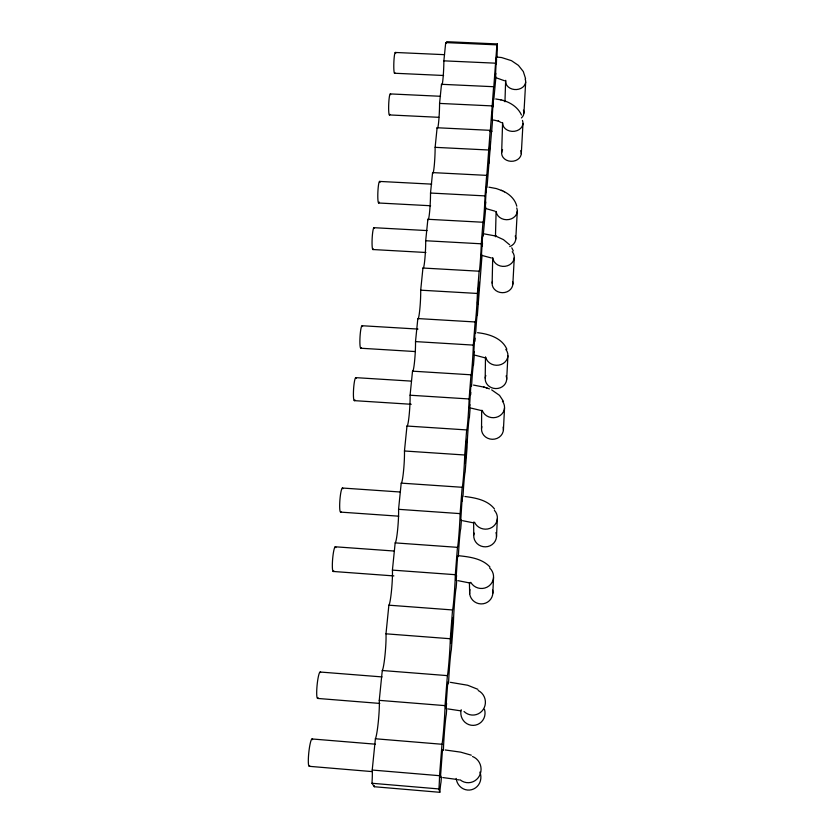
<?xml version="1.0" encoding="UTF-8"?>
<svg xmlns="http://www.w3.org/2000/svg" width="834" height="834" viewBox="0 0 834 834"><rect width="100%" height="100%" fill="white"/><g stroke="black" fill="none" stroke-linecap="round" stroke-linejoin="round"><path stroke-width="1.25" d="M447.879 684.161L447.775 682.097L445.867 708.744L446.127 707.639M481.531 428.415L481.677 410.349M482.782 235.813L482.698 233.614L495.511 235.98L503.434 239.629L509.595 244.769M485.2 378.125L485.492 356.994M493.301 100.424L493.071 106.908M496.553 58.828L496.355 64.354M492.143 283.028L492.706 257.716M497.033 57.473L497.335 43.941L446.649 41.7A15.992 1.063 -87.5 0 1 446.378 43.003M495.459 236.752L496.105 211.429M501.661 152.664L502.589 122.535M504.956 101.779L505.633 81.034M462.265 500.984L462.265 496.282L460.775 520.135M432.575 172.596A16.503 1.22 -87.2 0 0 434.201 166.206A16.503 1.22 -87.2 0 0 435.129 147.337L437.11 127.748L490.194 130.333L486.795 175.911L486.66 175.369L432.575 172.596L430.511 193.04A16.711 1.272 -87.1 0 1 429.583 212.149A16.711 1.272 -87.1 0 1 427.863 219.279L425.694 240.745A16.961 1.334 -86.9 0 1 424.756 260.083A16.961 1.334 -86.9 0 1 422.942 268.027L420.701 290.18A17.243 1.397 -86.7 0 1 419.763 309.758A17.243 1.397 -86.7 0 1 417.834 318.567L415.509 341.596A17.566 1.449 -86.5 0 1 414.561 361.424A17.566 1.449 -86.5 0 1 412.517 371.161L410.088 395.222A17.931 1.512 -86.3 0 1 409.14 415.29A17.931 1.512 -86.3 0 1 406.971 426.028L404.459 450.986A18.358 1.574 -86.1 0 1 403.51 471.314A18.358 1.574 -86.1 0 1 401.206 483.126L398.558 509.324A18.848 1.637 -85.8 0 1 397.609 529.903A18.848 1.637 -85.8 0 1 395.17 542.882L392.418 570.112A19.422 1.699 -85.6 0 1 391.469 590.952A19.422 1.699 -85.6 0 1 388.873 605.182L385.986 633.819A20.068 1.762 -85.3 0 1 385.027 654.919A20.068 1.762 -85.3 0 1 382.274 670.505L379.262 700.351A20.819 1.814 -85 0 1 378.313 721.712A20.819 1.814 -85 0 1 375.383 738.768L372.225 770.043A21.684 1.877 -84.7 0 1 371.974 783.272L374.299 786.733L439.799 792.3A20.735 0.709 -85.7 0 1 441.009 782.156L441.405 777.111M486.316 192.581L486.347 186.972L485.096 208.646L485.784 202.026M437.735 127.956A16.305 1.168 -87.3 0 0 439.57 103.416L441.499 84.297L493.624 86.715L490.309 131.053L490.194 130.333M442.083 84.807A16.138 1.115 -87.4 0 0 443.865 60.84L445.71 42.597L496.908 44.859L493.759 87.57L493.624 86.715M474.984 338.135L474.827 341.377M492.831 593.318L493.54 577.462M496.501 536.648L497.356 518.592M503.423 429.844L504.539 407.93M470.814 392.345L470.689 394.628M506.676 379.46L507.906 355.868M512.847 284.206L514.276 257.654M515.766 239.129L517.288 211.283M482.49 243.142L482.292 246.457M521.302 153.644L522.981 123.526M523.929 113.08L525.681 81.961M483.24 235.949L483.324 234.667M483.397 233.405L485.784 207.061M486.973 187.619L491.601 130.865L491.664 131.532L489.537 131.428M493.801 99.726L495.928 76.791M495.823 73.319L495.333 77.927L496.459 57.004L501.62 57.556L511.482 60.674L518.435 65.386L523.314 71.557L525.566 78.594M446.763 708.327L446.273 714.623A19.943 0.688 -85.8 0 0 444.626 729.667A19.943 0.688 -85.8 0 0 443.396 750.225M456.709 580.527L456.125 588.106A18.64 0.646 -86.1 0 0 454.582 602.012A18.64 0.646 -86.1 0 0 453.467 622.206L451.298 650.04A19.245 0.667 -85.9 0 0 449.828 663.04A19.245 0.667 -85.9 0 0 448.588 682.942M461.421 519.989L460.722 528.923A18.108 0.625 -86.2 0 0 458.366 556.361M470.168 407.701L469.396 417.594A17.233 0.573 -86.3 0 0 468.145 428.186A17.233 0.573 -86.3 0 0 467.05 447.691L465.153 472.044A17.639 0.605 -86.2 0 0 462.974 496.783M474.254 355.169L473.472 365.188A16.878 0.553 -86.4 0 0 471.575 386.059M482.031 255.267L477.392 314.856A16.565 0.532 -86.5 0 0 475.661 333.256M491.664 131.532L492.54 120.242M439.799 792.3L438.945 788.943A21.767 0.782 -85.7 0 0 439.528 775.693L441.999 744.262A20.902 0.761 -85.8 0 0 443.855 727.05A20.902 0.761 -85.8 0 0 445.033 705.627L447.389 675.623A20.141 0.73 -85.9 0 0 449.119 659.903A20.141 0.73 -85.9 0 0 450.287 638.74L452.549 609.956A19.484 0.709 -86.1 0 0 454.155 595.601A19.484 0.709 -86.1 0 0 455.312 574.699L457.459 547.344A18.921 0.688 -86.2 0 0 458.961 534.25A18.921 0.688 -86.2 0 0 460.107 513.619L462.172 487.285A18.421 0.657 -86.3 0 0 463.568 475.38A18.421 0.657 -86.3 0 0 464.715 454.999L466.675 429.927A17.994 0.636 -86.4 0 0 467.978 419.095A17.994 0.636 -86.4 0 0 469.115 398.965L471.002 374.8A17.618 0.605 -86.5 0 0 472.221 364.979A17.618 0.605 -86.5 0 0 473.337 345.099L475.151 321.966A17.295 0.584 -86.5 0 0 476.287 313.084A17.295 0.584 -86.5 0 0 477.392 293.453L479.143 271.206A17.014 0.553 -86.6 0 0 480.196 263.19A17.014 0.553 -86.6 0 0 481.291 243.799L482.98 222.251A16.763 0.532 -86.7 0 0 483.96 215.057A16.763 0.532 -86.7 0 0 485.054 195.896L486.66 175.369M492.456 116.468L492.05 119.898L493.29 99.163M474.119 351.437L473.618 355.159L475.005 332.443L475.088 333.266M456.615 575.596L455.927 580.516L457.626 555.559L457.73 556.914M469.949 404.678L469.448 408.003L470.897 384.86L471.012 385.902M446.617 703.469L446.221 707.024M497.335 43.941L497.022 45.901L496.908 44.859M481.635 254.485L481.426 255.579L482.73 233.645M440.8 775.933L440.456 777.382L442.489 749.735L442.614 750.892M395.212 52.459L444.532 54.669M443.865 60.84L495.469 63.175M394.472 73.236L443.594 75.487M390.364 93.919L440.519 96.285M439.57 103.416L492.112 105.908M389.395 114.925L438.757 117.313M435.129 147.337L488.651 150.005M379.637 181.426L431.689 184.137M430.511 193.04L485.054 195.896M378.667 202.996L430.584 205.748M427.863 219.279L482.98 222.251M373.966 227.692L427.039 230.58M425.694 240.745L481.291 243.799M372.996 249.543L425.913 252.493M422.942 268.027L479.143 271.206M420.701 290.18L477.392 293.453M417.834 318.567L475.151 321.966M362.248 325.74L417.99 329.076M415.509 341.596L473.337 345.099M360.684 348.226L415.186 351.552M412.517 371.161L471.002 374.8M355.889 377.646L411.475 381.128M410.088 395.222L469.115 398.965M354.283 400.643L411.225 404.281M406.971 426.028L466.675 429.927M404.459 450.986L464.715 454.999M401.206 483.126L462.172 487.285M342.378 488.026L400.362 492.018M398.558 509.324L460.107 513.619M340.689 512.118L398.735 516.183M395.17 542.882L457.459 547.344M335.185 546.781L394.451 551.055M392.418 570.112L455.312 574.699M333.131 571.457L393.867 575.919M388.873 605.182L452.549 609.956M385.986 633.819L450.287 638.74M382.274 670.505L447.389 675.623M320.193 672.027L382.045 676.916M379.262 700.351L445.033 705.627M317.629 698.433L379.804 703.427M375.383 738.768L441.999 744.262M311.999 738.955L375.31 744.178M372.225 770.043L439.528 775.693M309.341 766.321L372.35 771.617M457.585 555.6C468.864 556.799 481.844 558.186 489.965 567.016M371.974 783.272L438.945 788.943M442.771 777.559L455.771 779.29M445.189 749.974L460.691 752.143L471.304 755.187M448.077 708.931L460.764 710.849M450.412 682.337L467.676 685.246L477.924 689.343M458.012 580.652L470.251 583.081M462.516 520.677L473.128 522.782M464.913 496.501C475.474 497.846 487.619 500.035 494.499 508.99M471.231 408.16L481.416 410.578M473.514 385.079L484.46 387.216M475.328 355.263L485.284 357.901M477.569 332.703C488.818 333.923 501.995 337.989 506.874 349.248M482.917 255.704L491.403 257.967M488.922 187.17L496.386 188.578L502.172 190.694M486.556 208.761L494.896 211.148M493.436 119.992L498.909 121.253L498.211 121.024L501.442 122.661M495.73 98.965L500.994 99.882M496.689 77.979L504.539 80.762M457.605 779.644L459.211 779.978M502.923 100.393C510.689 102.499 518.091 107.482 521.458 114.998M500.588 99.778L503.475 100.539M485.972 387.674L489.464 388.894M483.574 386.945L487.056 388.008M503.507 191.33C509.668 194.186 515.162 199.451 516.788 206.217M501.286 190.288L504.528 191.799M491.674 389.874L499.524 395.368L503.465 401.352M511.774 247.802L513.306 250.971M496.491 56.962L496.553 57.494M469.417 582.726L469.667 593.683M473.639 522.105L473.754 535.032M394.941 72.798A10.435 1.105 -88 0 1 393.867 62.258A10.435 1.105 -88 0 1 395.723 53.334M525.159 78.969A10.039 8.048 0.3 0 1 516.538 89.54A10.039 8.048 0.3 0 1 505.727 80.314M523.439 110.161A9.674 7.86 0.4 0 1 521.438 117.928M389.885 114.352A10.54 1.157 -87.8 0 1 388.717 104.156A10.54 1.157 -87.8 0 1 390.666 94.669M522.459 120.43A10.216 8.34 0.4 0 1 514.578 131.272A10.216 8.34 0.4 0 1 502.568 123.286M520.802 150.62A9.841 8.131 0.5 0 1 510.919 161.296A9.841 8.131 0.5 0 1 502.558 149.713M379.209 202.099A10.79 1.261 -87.5 0 1 377.875 192.185A10.79 1.261 -87.5 0 1 380.085 182.344M516.757 207.947A10.592 8.965 0.7 0 1 509.042 219.509A10.592 8.965 0.7 0 1 496.199 211.794M515.256 235.886A10.185 8.726 0.9 0 1 509.741 246.593M495.709 236.449A10.185 8.726 0.9 0 1 495.99 235.647M373.423 248.907A10.946 1.314 -87.2 0 1 372.131 238.972A10.946 1.314 -87.2 0 1 374.341 228.12M512.253 251.67A10.79 9.31 0.9 0 1 507.437 265.775A10.79 9.31 0.9 0 1 492.79 258.154M512.608 281.704A10.373 9.049 1.1 0 1 502.37 292.692A10.373 9.049 1.1 0 1 492.435 281.392M361.289 347.684A11.311 1.428 -86.7 0 1 360.038 336.602A11.311 1.428 -86.7 0 1 362.592 326.532M505.821 349.394A11.217 10.06 1.6 0 1 501.265 364.448A11.217 10.06 1.6 0 1 485.763 357.296M506.155 375.842A10.759 9.747 1.9 0 1 495.803 388.571A10.759 9.747 1.9 0 1 485.815 375.477M354.93 399.882A11.54 1.491 -86.3 0 1 353.574 389.259A11.54 1.491 -86.3 0 1 356.264 378.313M502.412 401.196A11.436 10.467 2.1 0 1 498.252 416.625A11.436 10.467 2.1 0 1 482.229 410.37M503.173 427.029A10.967 10.123 2.5 0 1 492.3 439.289A10.967 10.123 2.5 0 1 481.844 426.591M341.043 511.742A12.093 1.616 -85.6 0 1 339.949 499.514A12.093 1.616 -85.6 0 1 342.92 488.734M494.406 510.345A11.916 11.363 4.4 0 1 491.851 527.453A11.916 11.363 4.4 0 1 474.536 522.23M495.969 532.572A11.405 10.946 5.4 0 1 485.482 546.833A11.405 10.946 5.4 0 1 474.087 533.062M333.829 570.956A12.427 1.668 -85.2 0 1 332.672 558.603A12.427 1.668 -85.2 0 1 335.873 547.657M489.652 567.975A12.166 11.853 8.2 0 1 488.922 586A12.166 11.853 8.2 0 1 470.772 582.32M492.592 590.159A11.645 11.395 10.9 0 1 480.999 603.91A11.645 11.395 10.9 0 1 469.969 589.544M318.202 697.839A13.261 1.783 -84.4 0 1 317.087 685.319A13.261 1.783 -84.4 0 1 320.621 672.569M478.184 690.5A12.958 12.687 78.5 0 1 483.199 709.525A12.958 12.687 78.5 0 1 464.006 711.485M484.471 709.286A12.406 12.114 79.8 0 1 473.253 725.382A12.406 12.114 79.8 0 1 461.202 709.724M309.737 765.914A13.771 1.845 -84 0 1 308.851 752.122A13.771 1.845 -84 0 1 312.594 739.675M472.513 756.49A13.542 12.99 84.5 0 1 479.467 775.787A13.542 12.99 84.5 0 1 460.17 779.863M479.873 772.096A12.948 12.385 84.6 0 1 471.669 789.694A12.948 12.385 84.6 0 1 456.198 778.424M441.572 84.651A16.138 1.115 -87.4 0 1 441.499 84.297M437.433 128.467A16.305 1.168 -87.3 0 1 437.11 127.748M374.299 786.733A20.662 1.689 -84.8 0 1 374.424 785.816M445.804 43.118A15.992 1.063 -87.5 0 1 445.71 42.597M489.923 143.094L488.651 163.422L489.829 142.051L489.923 143.094M465.038 461.338L465.143 463.099L466.675 439.403L465.038 461.338M477.496 302.513L477.58 304.389L478.945 282.069L477.496 302.513M450.902 640.939L450.986 643.181L452.831 617.462L450.902 640.939"/></g></svg>
